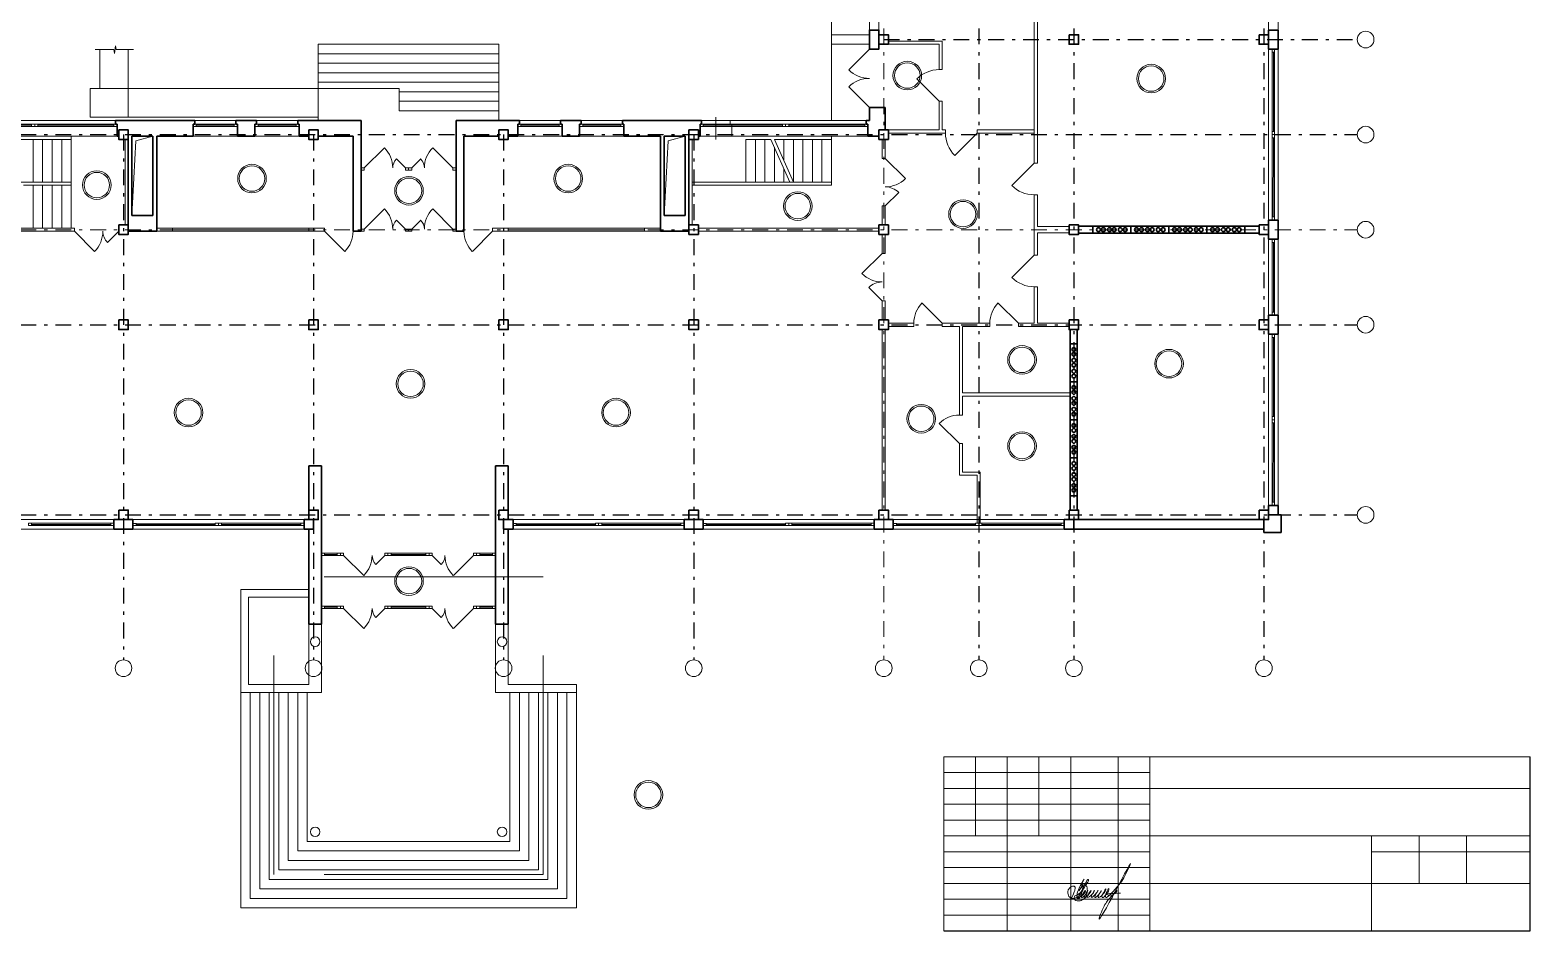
# Model space of a CAD drawing. Header units: metres. Extents: x 0 to 83.6, y 0.6 to 58.2.
# Drawn here: x 36.29 to 83.64, y 0.58 to 29.01 of the extents above; entities that cross this region are included whole.
import ezdxf

# ---------------------------------------------------------------- set-up
doc = ezdxf.new("R2010")
doc.units = ezdxf.units.M
doc.header["$MEASUREMENT"] = 0
doc.linetypes.add('( Dashdot )', pattern=[1.001, 0.5, -0.25, 0.001, -0.25])
doc.linetypes.add('DGN Style 3', pattern=[9.681301, 6.915215, -2.766086])
doc.layers.add('Level 63', color=7, linetype='Continuous', lineweight=0)

msp = doc.modelspace()

# ---------------------------------------------------------------- linework, layer by layer
at = {"color": 1, "linetype": '( Dashdot )', "lineweight": 0}
for p, q in [((63.237, 57.661), (63.237, 9.138)), ((6.285, 22.711), (78.185, 22.711))]:
    msp.add_line(p, q, dxfattribs=at)
at = {"color": 1, "linetype": '( Dashdot )'}
for p, q in [((66.237, 57.661), (66.237, 9.138)), ((69.237, 57.661), (69.237, 9.138)), ((75.237, 57.661), (75.237, 9.138)), ((63.237, 28.711), (78.185, 28.711)), ((6.285, 25.711), (78.185, 25.711)), ((39.237, 25.711), (39.237, 9.138)), ((45.237, 25.711), (45.237, 9.138)), ((51.237, 25.711), (51.237, 9.138)), ((57.237, 25.711), (57.237, 9.138)), ((6.285, 19.711), (78.185, 19.711)), ((6.285, 13.711), (78.185, 13.711))]:
    msp.add_line(p, q, dxfattribs=at)
at = {"color": 7, "linetype": 'Continuous', "lineweight": 13}
for p, q in [((67.985, 32.811), (67.985, 24.811)), ((68.085, 31.611), (68.085, 24.811)), ((61.585, 30.661), (61.585, 26.161)), ((62.785, 30.661), (62.785, 28.561)), ((45.385, 26.161), (45.385, 28.561)), ((45.385, 28.561), (51.085, 28.561)), ((51.085, 26.161), (51.085, 28.561)), ((62.785, 28.561), (61.585, 28.561)), ((62.785, 28.411), (62.131, 27.757)), ((64.985, 27.761), (64.985, 28.561)), ((65.085, 27.761), (65.085, 28.661)), ((65.085, 27.761), (64.985, 27.761)), ((62.131, 27.215), (62.785, 26.561)), ((64.985, 25.861), (64.985, 26.761)), ((65.085, 26.761), (64.985, 26.761)), ((65.085, 25.861), (65.085, 26.761)), ((47.935, 26.461), (51.085, 26.461)), ((61.585, 26.161), (62.785, 26.161)), ((37.585, 22.761), (37.585, 25.661)), ((37.585, 25.661), (39.035, 25.661)), ((61.585, 24.211), (61.585, 25.661)), ((65.185, 25.861), (65.185, 25.761)), ((66.185, 25.761), (65.478, 25.054)), ((66.185, 25.861), (66.185, 25.761)), ((46.835, 24.661), (47.472, 25.298)), ((59.676, 25.561), (58.885, 25.561)), ((58.885, 24.211), (58.885, 25.561)), ((48.135, 24.661), (47.853, 24.943)), ((63.285, 24.961), (63.185, 24.961)), ((67.985, 24.811), (67.278, 24.104)), ((68.085, 24.811), (67.985, 24.811)), ((37.585, 24.211), (36.385, 24.211)), ((61.585, 24.211), (57.188, 24.211)), ((61.585, 24.211), (60.385, 24.211)), ((61.585, 24.211), (61.585, 24.111)), ((61.585, 24.111), (57.188, 24.111)), ((68.085, 23.811), (67.985, 23.811)), ((67.985, 23.811), (67.985, 21.911)), ((68.085, 23.811), (68.085, 22.811)), ((46.835, 22.731), (47.472, 23.368)), ((63.285, 23.461), (63.185, 23.461)), ((40.285, 22.761), (40.785, 22.761)), ((40.785, 22.661), (40.785, 22.761)), ((45.085, 22.661), (45.085, 22.761)), ((45.085, 22.761), (45.585, 22.761)), ((45.585, 22.661), (45.585, 22.761)), ((48.135, 22.731), (47.853, 23.013)), ((50.885, 22.761), (51.385, 22.761)), ((50.885, 22.661), (50.885, 22.761)), ((51.385, 22.661), (51.385, 22.761)), ((55.685, 22.661), (55.685, 22.761)), ((55.685, 22.761), (56.188, 22.761)), ((40.785, 22.661), (40.285, 22.661)), ((45.585, 22.661), (45.085, 22.661)), ((50.885, 22.661), (50.249, 22.025)), ((50.885, 22.661), (51.385, 22.661)), ((55.685, 22.661), (56.188, 22.661)), ((68.085, 22.611), (68.085, 21.911)), ((63.185, 21.961), (62.549, 21.325)), ((63.285, 21.961), (63.185, 21.961)), ((67.985, 21.911), (67.278, 21.204)), ((68.085, 21.911), (67.985, 21.911)), ((63.185, 20.461), (62.761, 20.885)), ((68.085, 20.911), (67.985, 20.911)), ((67.985, 20.911), (67.985, 19.761)), ((68.085, 20.911), (68.085, 19.761)), ((63.285, 20.461), (63.185, 20.461)), ((65.085, 19.761), (64.449, 20.397)), ((67.485, 19.761), (66.849, 20.397)), ((64.185, 19.661), (64.185, 19.761)), ((65.085, 19.661), (65.085, 19.761)), ((65.625, 19.661), (65.625, 16.861)), ((65.725, 19.661), (65.725, 17.561)), ((66.585, 19.661), (66.585, 19.761)), ((67.485, 19.661), (67.485, 19.761)), ((65.725, 17.461), (65.725, 16.861)), ((65.625, 15.961), (64.989, 16.597)), ((65.725, 16.861), (65.625, 16.861)), ((65.725, 15.961), (65.625, 15.961)), ((65.625, 15.961), (65.625, 14.961)), ((65.725, 15.961), (65.725, 15.061)), ((65.625, 14.961), (66.185, 14.961)), ((65.725, 15.061), (66.285, 15.061)), ((66.185, 13.446), (66.185, 14.961)), ((66.285, 13.446), (66.285, 15.061)), ((48.985, 12.431), (49.268, 12.148)), ((50.285, 12.431), (49.649, 11.795)), ((42.937, 11.361), (42.937, 1.311)), ((42.937, 11.361), (45.085, 11.361)), ((43.187, 11.111), (45.085, 11.111)), ((43.187, 11.111), (43.187, 8.361)), ((48.985, 10.761), (49.268, 10.478)), ((50.285, 10.761), (49.649, 10.125)), ((45.085, 10.261), (45.085, 8.361)), ((45.485, 10.261), (45.485, 8.111)), ((50.985, 10.261), (50.985, 8.111)), ((51.385, 10.261), (51.385, 8.361)), ((42.937, 8.111), (45.485, 8.111)), ((43.187, 8.361), (45.085, 8.361)), ((45.037, 8.111), (45.037, 3.411)), ((50.985, 8.111), (53.537, 8.111)), ((51.385, 8.361), (53.534, 8.361)), ((51.437, 8.111), (51.437, 3.411)), ((53.537, 8.361), (53.537, 1.311)), ((45.037, 3.411), (51.437, 3.411)), ((42.937, 1.311), (53.537, 1.311))]:
    msp.add_line(p, q, dxfattribs=at)
at = {"color": 7, "linetype": 'Continuous', "lineweight": 0}
for p, q in [((62.785, 28.861), (61.585, 28.861)), ((45.385, 28.261), (51.085, 28.261)), ((45.385, 27.961), (51.085, 27.961)), ((45.385, 27.661), (51.085, 27.661)), ((45.385, 27.361), (51.085, 27.361)), ((47.935, 27.061), (51.085, 27.061)), ((47.935, 26.761), (51.085, 26.761)), ((38.985, 26.161), (33.785, 26.161)), ((41.485, 26.161), (42.785, 26.161)), ((43.435, 26.161), (44.735, 26.161)), ((53.035, 26.161), (51.735, 26.161)), ((54.985, 26.161), (53.685, 26.161)), ((57.488, 26.161), (58.386, 26.161)), ((62.682, 26.161), (58.386, 26.161)), ((39.035, 25.661), (33.735, 25.661)), ((33.835, 26.006), (36.335, 26.006)), ((36.535, 26.006), (38.935, 26.006)), ((41.435, 25.661), (42.835, 25.661)), ((41.535, 26.006), (42.735, 26.006)), ((43.385, 25.661), (44.785, 25.661)), ((43.485, 26.006), (44.685, 26.006)), ((53.085, 25.661), (51.685, 25.661)), ((52.985, 26.006), (51.785, 26.006)), ((55.035, 25.661), (53.635, 25.661)), ((54.935, 26.006), (53.735, 26.006)), ((58.438, 25.661), (57.438, 25.661)), ((57.538, 26.006), (60.037, 26.006)), ((62.735, 25.661), (58.438, 25.661)), ((60.237, 26.006), (62.635, 26.006)), ((36.385, 24.211), (36.385, 25.561)), ((36.685, 24.211), (36.685, 25.561)), ((36.985, 24.211), (36.985, 25.561)), ((37.285, 24.211), (37.285, 25.561)), ((59.185, 24.211), (59.185, 25.561)), ((59.485, 24.211), (59.485, 25.561)), ((60.276, 24.211), (59.676, 25.561)), ((60.385, 24.211), (59.785, 25.561)), ((59.785, 24.211), (59.785, 25.315)), ((60.085, 24.886), (60.085, 25.561)), ((60.385, 24.211), (60.385, 25.561)), ((60.685, 24.211), (60.685, 25.561)), ((60.985, 24.211), (60.985, 25.561)), ((61.285, 24.211), (61.285, 25.561)), ((60.085, 24.64), (60.085, 24.211)), ((36.385, 22.761), (36.385, 24.111)), ((36.685, 22.761), (36.685, 24.111)), ((36.985, 22.761), (36.985, 24.111)), ((37.285, 22.761), (37.285, 24.111)), ((40.785, 22.711), (45.085, 22.711)), ((55.685, 22.711), (51.385, 22.711)), ((38.835, 13.411), (36.335, 13.411)), ((42.135, 13.411), (39.635, 13.409)), ((44.835, 13.411), (42.335, 13.411)), ((54.135, 13.411), (51.635, 13.409)), ((56.835, 13.411), (54.335, 13.411)), ((60.135, 13.411), (57.635, 13.409)), ((62.835, 13.411), (60.335, 13.411)), ((66.135, 13.411), (63.635, 13.409)), ((68.835, 13.411), (66.335, 13.411)), ((45.985, 12.466), (45.585, 12.466)), ((48.785, 12.466), (47.685, 12.466)), ((50.885, 12.466), (50.485, 12.466)), ((45.585, 10.796), (45.985, 10.796)), ((48.785, 10.831), (47.685, 10.831)), ((47.685, 10.796), (48.785, 10.796)), ((47.685, 10.761), (48.785, 10.761)), ((50.485, 10.796), (50.885, 10.796))]:
    msp.add_line(p, q, dxfattribs=at)
at = {"color": 7, "linetype": 'Continuous', "lineweight": 0, "extrusion": (0, 0, -1)}
for p, q in [((75.535, 28.311), (75.535, 25.811)), ((75.535, 25.611), (75.533, 23.111)), ((75.535, 22.311), (75.535, 20.111)), ((75.535, 19.311), (75.535, 16.811)), ((75.535, 16.611), (75.533, 14.111))]:
    msp.add_line(p, q, dxfattribs=at)
at = {"color": 7, "linetype": 'Continuous', "lineweight": 13, "extrusion": (0, 0, -1)}
for p, q in [((64.985, 26.761), (64.278, 27.468)), ((49.635, 24.661), (48.998, 25.298)), ((48.335, 24.661), (48.618, 24.943)), ((63.285, 24.961), (63.922, 24.325)), ((63.285, 23.461), (63.71, 23.885)), ((49.635, 22.731), (48.998, 23.368)), ((48.335, 22.731), (48.618, 23.013)), ((45.585, 22.661), (46.222, 22.025)), ((46.185, 12.431), (46.822, 11.795)), ((47.485, 12.431), (47.202, 12.148)), ((46.185, 10.761), (46.822, 10.125)), ((47.485, 10.761), (47.202, 10.478))]:
    msp.add_line(p, q, dxfattribs=at)
at = {"color": 7, "linetype": 'Continuous', "lineweight": 30}
for p, q in [((62.785, 26.561), (63.285, 26.561)), ((62.785, 26.561), (62.785, 26.161)), ((63.285, 26.561), (63.285, 25.861)), ((38.985, 26.161), (41.485, 26.161)), ((38.985, 26.041), (38.985, 26.161)), ((41.485, 26.041), (41.485, 26.161)), ((42.785, 26.041), (42.785, 26.161)), ((42.785, 26.161), (43.435, 26.161)), ((43.435, 26.041), (43.435, 26.161)), ((44.735, 26.041), (44.735, 26.161)), ((44.735, 26.161), (46.735, 26.161)), ((46.735, 22.661), (46.735, 26.161)), ((51.735, 26.161), (49.735, 26.161)), ((49.735, 22.661), (49.735, 26.161)), ((51.735, 26.041), (51.735, 26.161)), ((53.035, 26.041), (53.035, 26.161)), ((53.685, 26.161), (53.035, 26.161)), ((53.685, 26.041), (53.685, 26.161)), ((57.488, 26.161), (54.985, 26.161)), ((54.985, 26.041), (54.985, 26.161)), ((57.488, 26.161), (57.488, 26.041)), ((62.682, 26.041), (62.682, 26.161)), ((62.682, 26.161), (62.785, 26.161)), ((38.985, 26.041), (39.035, 26.041)), ((39.035, 25.661), (39.035, 26.041)), ((39.085, 25.661), (39.035, 25.661)), ((39.505, 25.661), (40.165, 25.661)), ((39.505, 23.161), (39.505, 25.661)), ((40.165, 23.161), (40.165, 25.661)), ((40.285, 22.661), (40.285, 25.661)), ((40.285, 25.661), (41.435, 25.661)), ((41.485, 26.041), (41.435, 26.041)), ((41.435, 26.041), (41.435, 25.661)), ((42.785, 26.041), (42.835, 26.041)), ((42.835, 26.041), (42.835, 25.661)), ((42.835, 25.661), (43.385, 25.661)), ((43.435, 26.041), (43.385, 26.041)), ((43.385, 26.041), (43.385, 25.661)), ((44.735, 26.041), (44.785, 26.041)), ((44.785, 26.041), (44.785, 25.661)), ((44.785, 25.661), (45.085, 25.661)), ((45.385, 25.661), (46.485, 25.661)), ((46.485, 22.661), (46.485, 25.661)), ((51.085, 25.661), (49.985, 25.661)), ((49.985, 22.661), (49.985, 25.661)), ((51.685, 25.661), (51.385, 25.661)), ((51.735, 26.041), (51.685, 26.041)), ((51.685, 26.041), (51.685, 25.661)), ((53.035, 26.041), (53.085, 26.041)), ((53.085, 26.041), (53.085, 25.661)), ((53.635, 25.661), (53.085, 25.661)), ((53.685, 26.041), (53.635, 26.041)), ((53.635, 26.041), (53.635, 25.661)), ((54.985, 26.041), (55.035, 26.041)), ((55.035, 26.041), (55.035, 25.661)), ((56.185, 25.661), (55.035, 25.661)), ((56.188, 22.661), (56.188, 25.661)), ((56.308, 23.161), (56.308, 25.661)), ((56.968, 25.661), (56.308, 25.661)), ((56.968, 23.161), (56.968, 25.661)), ((57.388, 25.661), (57.438, 25.661)), ((57.438, 25.661), (57.438, 26.041)), ((57.488, 26.041), (57.438, 26.041)), ((62.682, 26.041), (62.735, 26.041)), ((62.735, 26.041), (62.735, 25.661)), ((62.735, 25.661), (63.085, 25.661)), ((39.385, 22.861), (39.385, 25.561)), ((57.088, 22.861), (57.088, 25.561)), ((40.165, 23.161), (39.505, 23.161)), ((56.308, 23.161), (56.968, 23.161)), ((39.385, 22.661), (40.285, 22.661)), ((46.735, 22.661), (46.485, 22.661)), ((49.735, 22.661), (49.985, 22.661)), ((56.188, 22.661), (57.088, 22.661)), ((45.085, 13.861), (45.085, 15.261)), ((45.085, 15.261), (45.485, 15.261)), ((45.485, 15.261), (45.485, 10.261)), ((51.385, 15.261), (50.985, 15.261)), ((50.985, 10.261), (50.985, 15.261)), ((51.385, 13.861), (51.385, 15.261)), ((45.085, 13.261), (45.085, 10.261)), ((51.385, 10.261), (51.385, 13.261)), ((75.235, 13.261), (75.235, 13.161)), ((75.685, 13.711), (75.785, 13.711)), ((75.785, 13.711), (75.785, 13.161)), ((75.235, 13.161), (75.785, 13.161)), ((45.085, 10.261), (45.485, 10.261)), ((50.985, 10.261), (51.385, 10.261))]:
    msp.add_line(p, q, dxfattribs=at)
at = {"color": 7, "linetype": 'DGN Style 3', "lineweight": 0}
for p, q in [((57.939, 25.561), (57.937, 26.261)), ((58.386, 26.161), (58.386, 26.041)), ((58.386, 26.041), (58.436, 26.041)), ((58.438, 25.661), (58.438, 26.041)), ((36.385, 24.211), (34.585, 24.211)), ((60.385, 24.211), (58.585, 24.211))]:
    msp.add_line(p, q, dxfattribs=at)
at = {"color": 7, "lineweight": 13, "extrusion": (0, 0, -1)}
for p, q in [((37.685, 22.661), (38.322, 22.025)), ((39.085, 22.661), (38.732, 22.308))]:
    msp.add_line(p, q, dxfattribs=at)
at = {"color": 7, "linetype": 'DGN Style 3', "lineweight": 13}
for p, q in [((52.487, 11.761), (43.987, 11.761)), ((43.987, 2.361), (43.987, 11.761)), ((52.487, 2.361), (52.487, 11.761)), ((52.487, 2.361), (43.987, 2.361))]:
    msp.add_line(p, q, dxfattribs=at)
for p, q in [((83.637, 0.582), (83.637, 6.082)), ((65.137, 0.582), (83.637, 0.582))]:
    msp.add_line(p, q)
at = {"color": 7, "linetype": 'Continuous', "lineweight": 0, "flags": 128}
for points in [[(63.085, 29.011), (63.085, 34.411), (62.785, 34.411), (62.785, 29.011), (63.085, 29.011)], [(75.685, 29.011), (75.685, 34.411), (75.385, 34.411), (75.385, 29.011), (75.685, 29.011)], [(75.685, 23.011), (75.685, 28.411), (75.385, 28.411), (75.385, 23.011), (75.685, 23.011)], [(39.035, 26.041), (39.035, 25.971), (33.835, 25.971), (33.835, 26.041), (39.035, 26.041)], [(41.535, 26.041), (42.735, 26.041), (42.735, 25.971), (41.535, 25.971), (41.535, 26.041)], [(43.485, 26.041), (44.685, 26.041), (44.685, 25.971), (43.485, 25.971), (43.485, 26.041)], [(52.985, 26.041), (51.785, 26.041), (51.785, 25.971), (52.985, 25.971), (52.985, 26.041)], [(54.935, 26.041), (53.735, 26.041), (53.735, 25.971), (54.935, 25.971), (54.935, 26.041)], [(62.735, 26.041), (62.735, 25.971), (57.538, 25.971), (57.538, 26.041), (62.735, 26.041)], [(45.085, 22.761), (45.085, 22.661), (40.785, 22.661), (40.785, 22.761), (45.085, 22.761)], [(51.385, 22.761), (51.385, 22.661), (55.685, 22.661), (55.685, 22.761), (51.385, 22.761)], [(75.385, 22.411), (75.385, 20.011), (75.685, 20.011), (75.685, 22.411), (75.385, 22.411)], [(75.685, 14.011), (75.685, 19.411), (75.385, 19.411), (75.385, 14.011), (75.685, 14.011)], [(33.535, 13.561), (38.935, 13.561), (38.935, 13.261), (33.535, 13.261), (33.535, 13.561)], [(36.335, 13.446), (38.835, 13.446), (38.835, 13.376), (36.335, 13.376), (36.335, 13.446)], [(39.535, 13.561), (44.935, 13.561), (44.935, 13.261), (39.535, 13.261), (39.535, 13.561)], [(39.635, 13.444), (42.135, 13.446), (42.135, 13.376), (39.635, 13.374), (39.635, 13.444)], [(42.335, 13.446), (44.835, 13.446), (44.835, 13.376), (42.335, 13.376), (42.335, 13.446)], [(51.535, 13.561), (56.935, 13.561), (56.935, 13.261), (51.535, 13.261), (51.535, 13.561)], [(51.635, 13.444), (54.135, 13.446), (54.135, 13.376), (51.635, 13.374), (51.635, 13.444)], [(54.335, 13.446), (56.835, 13.446), (56.835, 13.376), (54.335, 13.376), (54.335, 13.446)], [(57.535, 13.561), (62.935, 13.561), (62.935, 13.261), (57.535, 13.261), (57.535, 13.561)], [(57.635, 13.444), (60.135, 13.446), (60.135, 13.376), (57.635, 13.374), (57.635, 13.444)], [(60.335, 13.446), (62.835, 13.446), (62.835, 13.376), (60.335, 13.376), (60.335, 13.446)], [(63.535, 13.561), (68.935, 13.561), (68.935, 13.261), (63.535, 13.261), (63.535, 13.561)], [(63.635, 13.444), (66.135, 13.446), (66.135, 13.376), (63.635, 13.374), (63.635, 13.444)], [(66.335, 13.446), (68.835, 13.446), (68.835, 13.376), (66.335, 13.376), (66.335, 13.446)], [(45.585, 12.501), (45.985, 12.501), (45.985, 12.431), (45.585, 12.431), (45.585, 12.501)], [(47.685, 12.501), (48.785, 12.501), (48.785, 12.431), (47.685, 12.431), (47.685, 12.501)], [(50.885, 12.501), (50.485, 12.501), (50.485, 12.431), (50.885, 12.431), (50.885, 12.501)], [(45.585, 10.831), (45.985, 10.831), (45.985, 10.761), (45.585, 10.761), (45.585, 10.831)], [(50.885, 10.831), (50.485, 10.831), (50.485, 10.761), (50.885, 10.761), (50.885, 10.831)]]:
    msp.add_lwpolyline(points, close=True, dxfattribs=at)
at = {"color": 7, "linetype": 'Continuous', "lineweight": 30, "flags": 128}
for points in [[(62.785, 28.411), (62.785, 29.011), (63.085, 29.011), (63.085, 28.411), (62.785, 28.411)], [(75.685, 28.411), (75.685, 29.011), (75.385, 29.011), (75.385, 28.411), (75.685, 28.411)], [(63.085, 28.861), (63.085, 28.561), (63.385, 28.561), (63.385, 28.861), (63.085, 28.861)], [(69.085, 28.861), (69.085, 28.561), (69.385, 28.561), (69.385, 28.861), (69.085, 28.861)], [(75.085, 28.861), (75.085, 28.561), (75.385, 28.561), (75.385, 28.861), (75.085, 28.861)], [(39.085, 25.861), (39.085, 25.561), (39.385, 25.561), (39.385, 25.861), (39.085, 25.861)], [(45.085, 25.861), (45.085, 25.561), (45.385, 25.561), (45.385, 25.861), (45.085, 25.861)], [(51.085, 25.861), (51.085, 25.561), (51.385, 25.561), (51.385, 25.861), (51.085, 25.861)], [(57.085, 25.861), (57.085, 25.561), (57.385, 25.561), (57.385, 25.861), (57.085, 25.861)], [(63.085, 25.861), (63.085, 25.561), (63.385, 25.561), (63.385, 25.861), (63.085, 25.861)], [(39.085, 22.861), (39.085, 22.561), (39.385, 22.561), (39.385, 22.861), (39.085, 22.861)], [(57.085, 22.861), (57.085, 22.561), (57.385, 22.561), (57.385, 22.861), (57.085, 22.861)], [(63.085, 22.861), (63.085, 22.561), (63.385, 22.561), (63.385, 22.861), (63.085, 22.861)], [(69.085, 22.861), (69.085, 22.561), (69.385, 22.561), (69.385, 22.861), (69.085, 22.861)], [(69.835, 22.601), (69.835, 22.821), (69.385, 22.821), (69.385, 22.601), (69.835, 22.601)], [(71.035, 22.601), (69.835, 22.601), (69.835, 22.821), (71.035, 22.821), (71.035, 22.601)], [(72.235, 22.601), (71.035, 22.601), (71.035, 22.821), (72.235, 22.821), (72.235, 22.601)], [(73.435, 22.601), (72.235, 22.601), (72.235, 22.821), (73.435, 22.821), (73.435, 22.601)], [(74.635, 22.601), (73.435, 22.601), (73.435, 22.821), (74.635, 22.821), (74.635, 22.601)], [(74.635, 22.601), (74.635, 22.821), (75.085, 22.821), (75.085, 22.601), (74.635, 22.601)], [(75.085, 22.861), (75.085, 22.561), (75.385, 22.561), (75.385, 22.861), (75.085, 22.861)], [(75.685, 22.411), (75.685, 23.011), (75.385, 23.011), (75.385, 22.411), (75.685, 22.411)], [(75.685, 19.411), (75.685, 20.011), (75.385, 20.011), (75.385, 19.411), (75.685, 19.411)], [(39.085, 19.861), (39.085, 19.561), (39.385, 19.561), (39.385, 19.861), (39.085, 19.861)], [(45.085, 19.861), (45.085, 19.561), (45.385, 19.561), (45.385, 19.861), (45.085, 19.861)], [(51.085, 19.861), (51.085, 19.561), (51.385, 19.561), (51.385, 19.861), (51.085, 19.861)], [(57.085, 19.861), (57.085, 19.561), (57.385, 19.561), (57.385, 19.861), (57.085, 19.861)], [(63.085, 19.861), (63.085, 19.561), (63.385, 19.561), (63.385, 19.861), (63.085, 19.861)], [(69.085, 19.861), (69.085, 19.561), (69.385, 19.561), (69.385, 19.861), (69.085, 19.861)], [(69.125, 19.111), (69.345, 19.111), (69.345, 19.561), (69.125, 19.561), (69.125, 19.111)], [(75.085, 19.861), (75.085, 19.561), (75.385, 19.561), (75.385, 19.861), (75.085, 19.861)], [(69.125, 17.911), (69.125, 19.111), (69.345, 19.111), (69.345, 17.911), (69.125, 17.911)], [(69.125, 16.711), (69.125, 17.911), (69.345, 17.911), (69.345, 16.711), (69.125, 16.711)], [(69.125, 15.511), (69.125, 16.711), (69.345, 16.711), (69.345, 15.511), (69.125, 15.511)], [(69.125, 14.311), (69.125, 15.511), (69.345, 15.511), (69.345, 14.311), (69.125, 14.311)], [(69.125, 14.311), (69.345, 14.311), (69.345, 13.861), (69.125, 13.861), (69.125, 14.311)], [(39.085, 13.861), (39.085, 13.561), (39.385, 13.561), (39.385, 13.861), (39.085, 13.861)], [(45.085, 13.861), (45.085, 13.561), (45.385, 13.561), (45.385, 13.861), (45.085, 13.861)], [(51.085, 13.861), (51.085, 13.561), (51.385, 13.561), (51.385, 13.861), (51.085, 13.861)], [(57.085, 13.861), (57.085, 13.561), (57.385, 13.561), (57.385, 13.861), (57.085, 13.861)], [(63.085, 13.861), (63.085, 13.561), (63.385, 13.561), (63.385, 13.861), (63.085, 13.861)], [(69.085, 13.861), (69.085, 13.561), (69.385, 13.561), (69.385, 13.861), (69.085, 13.861)], [(75.085, 13.861), (75.085, 13.561), (75.385, 13.561), (75.385, 13.861), (75.085, 13.861)], [(75.385, 13.711), (75.685, 13.711), (75.685, 14.011), (75.385, 14.011), (75.385, 13.711)], [(39.535, 13.261), (38.935, 13.261), (38.935, 13.561), (39.535, 13.561), (39.535, 13.261)], [(44.935, 13.261), (45.235, 13.261), (45.235, 13.561), (44.935, 13.561), (44.935, 13.261)], [(51.235, 13.261), (51.535, 13.261), (51.535, 13.561), (51.235, 13.561), (51.235, 13.261)], [(57.535, 13.261), (56.935, 13.261), (56.935, 13.561), (57.535, 13.561), (57.535, 13.261)], [(63.535, 13.261), (62.935, 13.261), (62.935, 13.561), (63.535, 13.561), (63.535, 13.261)], [(68.935, 13.261), (69.235, 13.261), (69.235, 13.561), (68.935, 13.561), (68.935, 13.261)], [(75.235, 13.561), (69.235, 13.561), (69.235, 13.261), (75.235, 13.261), (75.235, 13.561)]]:
    msp.add_lwpolyline(points, close=True, dxfattribs=at)
at = {"color": 7, "linetype": 'Continuous', "lineweight": 0, "flags": 128}
for points in [[(38.34, 28.393), (38.928, 28.393), (38.949, 28.272), (38.988, 28.514), (39.009, 28.393), (39.551, 28.393)], [(43.237, 8.111), (43.237, 1.611), (53.237, 1.611), (53.237, 8.111)], [(43.537, 8.111), (43.537, 1.911), (52.937, 1.911), (52.937, 8.111)], [(43.837, 8.111), (43.837, 2.211), (52.637, 2.211), (52.637, 8.111)], [(44.137, 8.111), (44.137, 2.511), (52.337, 2.511), (52.337, 8.111)], [(44.437, 8.111), (44.437, 2.811), (52.037, 2.811), (52.037, 8.111)], [(44.737, 8.111), (44.737, 3.111), (51.737, 3.111), (51.737, 8.111)]]:
    msp.add_lwpolyline(points, dxfattribs=at)
at = {"color": 7, "linetype": 'Continuous', "lineweight": 13, "flags": 128}
for points in [[(65.085, 28.661), (63.385, 28.661), (63.385, 28.561), (64.985, 28.561)], [(39.385, 28.393), (39.385, 27.161), (38.485, 27.161), (38.485, 28.393)], [(45.385, 27.161), (47.935, 27.161), (47.935, 26.461)], [(40.165, 25.661), (39.627, 25.513), (39.505, 23.161)], [(56.968, 25.661), (56.43, 25.513), (56.308, 23.161)], [(64.985, 25.861), (63.385, 25.861), (63.385, 25.761), (65.185, 25.761)], [(65.185, 25.861), (65.085, 25.861)], [(66.185, 25.761), (67.985, 25.761), (67.985, 25.861), (66.185, 25.861)], [(37.585, 25.561), (35.785, 25.561)], [(61.585, 25.561), (59.785, 25.561)], [(63.285, 24.961), (63.285, 25.561), (63.185, 25.561), (63.185, 24.961)], [(37.585, 24.111), (36.085, 24.111)], [(63.185, 23.461), (63.185, 22.861), (63.285, 22.861), (63.285, 23.461)], [(37.685, 22.761), (33.385, 22.761), (33.385, 22.661), (37.685, 22.661)], [(37.685, 22.761), (37.685, 22.661)], [(63.085, 22.761), (57.385, 22.761), (57.385, 22.661), (63.085, 22.661)], [(68.085, 22.811), (69.085, 22.811), (69.085, 22.611), (68.085, 22.611)], [(63.185, 21.961), (63.185, 22.561), (63.285, 22.561), (63.285, 21.961)], [(63.285, 20.461), (63.285, 19.861), (63.185, 19.861), (63.185, 20.461)], [(64.185, 19.761), (63.385, 19.761), (63.385, 19.661), (64.185, 19.661)], [(66.585, 19.761), (65.085, 19.761)], [(65.085, 19.661), (65.625, 19.661)], [(65.725, 19.661), (66.585, 19.661)], [(67.985, 19.761), (67.485, 19.761)], [(67.485, 19.661), (69.085, 19.661), (69.085, 19.761), (68.085, 19.761)], [(65.725, 17.561), (69.125, 17.561)], [(65.725, 17.461), (69.125, 17.461)]]:
    msp.add_lwpolyline(points, dxfattribs=at)
at = {"color": 7, "linetype": 'Continuous', "lineweight": 13, "extrusion": (0, 0, -1), "flags": 128}
for points in [[(-75.57, 28.311), (-75.57, 28.411), (-75.5, 28.411), (-75.5, 28.311), (-75.57, 28.311)], [(-75.57, 25.711), (-75.57, 25.811), (-75.5, 25.811), (-75.5, 25.711), (-75.57, 25.711)], [(-75.57, 25.611), (-75.57, 25.711), (-75.5, 25.711), (-75.5, 25.611), (-75.57, 25.611)], [(-75.568, 23.011), (-75.568, 23.111), (-75.498, 23.111), (-75.498, 23.011), (-75.568, 23.011)], [(-75.57, 22.311), (-75.57, 22.411), (-75.5, 22.411), (-75.5, 22.311), (-75.57, 22.311)], [(-75.57, 20.011), (-75.57, 20.111), (-75.5, 20.111), (-75.5, 20.011), (-75.57, 20.011)], [(-75.57, 19.311), (-75.57, 19.411), (-75.5, 19.411), (-75.5, 19.311), (-75.57, 19.311)], [(-75.57, 16.711), (-75.57, 16.811), (-75.5, 16.811), (-75.5, 16.711), (-75.57, 16.711)], [(-75.57, 16.611), (-75.57, 16.711), (-75.5, 16.711), (-75.5, 16.611), (-75.57, 16.611)], [(-75.568, 14.011), (-75.568, 14.111), (-75.498, 14.111), (-75.498, 14.011), (-75.568, 14.011)]]:
    msp.add_lwpolyline(points, close=True, dxfattribs=at)
at = {"color": 7, "linetype": 'Continuous', "lineweight": 0, "extrusion": (0, 0, -1), "flags": 128}
for points in [[(-75.57, 25.811), (-75.57, 28.311), (-75.5, 28.311), (-75.5, 25.811), (-75.57, 25.811)], [(-75.568, 23.111), (-75.57, 25.611), (-75.5, 25.611), (-75.498, 23.111), (-75.568, 23.111)], [(-75.5, 22.311), (-75.5, 20.111), (-75.57, 20.111), (-75.57, 22.311), (-75.5, 22.311)], [(-75.57, 16.811), (-75.57, 19.311), (-75.5, 19.311), (-75.5, 16.811), (-75.57, 16.811)], [(-75.568, 14.111), (-75.57, 16.611), (-75.5, 16.611), (-75.498, 14.111), (-75.568, 14.111)]]:
    msp.add_lwpolyline(points, close=True, dxfattribs=at)
at = {"color": 7, "linetype": 'Continuous', "lineweight": 13, "flags": 128}
for points in [[(39.385, 27.161), (39.385, 26.261), (38.185, 26.261), (38.185, 27.161), (39.385, 27.161)], [(45.385, 27.161), (45.385, 26.261), (39.385, 26.261), (39.385, 27.161), (45.385, 27.161)], [(36.435, 25.971), (36.335, 25.971), (36.335, 26.041), (36.435, 26.041), (36.435, 25.971)], [(36.535, 25.971), (36.435, 25.971), (36.435, 26.041), (36.535, 26.041), (36.535, 25.971)], [(39.035, 25.971), (38.935, 25.971), (38.935, 26.041), (39.035, 26.041), (39.035, 25.971)], [(41.535, 25.971), (41.435, 25.971), (41.435, 26.041), (41.535, 26.041), (41.535, 25.971)], [(42.835, 25.971), (42.735, 25.971), (42.735, 26.041), (42.835, 26.041), (42.835, 25.971)], [(43.485, 25.971), (43.385, 25.971), (43.385, 26.041), (43.485, 26.041), (43.485, 25.971)], [(44.785, 25.971), (44.685, 25.971), (44.685, 26.041), (44.785, 26.041), (44.785, 25.971)], [(51.685, 25.971), (51.785, 25.971), (51.785, 26.041), (51.685, 26.041), (51.685, 25.971)], [(52.985, 25.971), (53.085, 25.971), (53.085, 26.041), (52.985, 26.041), (52.985, 25.971)], [(53.635, 25.971), (53.735, 25.971), (53.735, 26.041), (53.635, 26.041), (53.635, 25.971)], [(54.935, 25.971), (55.035, 25.971), (55.035, 26.041), (54.935, 26.041), (54.935, 25.971)], [(57.538, 25.971), (57.438, 25.971), (57.438, 26.041), (57.538, 26.041), (57.538, 25.971)], [(60.137, 25.971), (60.037, 25.971), (60.037, 26.041), (60.137, 26.041), (60.137, 25.971)], [(60.237, 25.971), (60.137, 25.971), (60.137, 26.041), (60.237, 26.041), (60.237, 25.971)], [(62.735, 25.971), (62.635, 25.971), (62.635, 26.041), (62.735, 26.041), (62.735, 25.971)], [(39.385, 25.561), (39.385, 22.861), (39.285, 22.861), (39.285, 25.561), (39.385, 25.561)], [(57.088, 25.561), (57.088, 22.861), (57.188, 22.861), (57.188, 25.561), (57.088, 25.561)], [(46.835, 24.591), (46.735, 24.591), (46.735, 24.661), (46.835, 24.661), (46.835, 24.591)], [(48.235, 24.591), (48.135, 24.591), (48.135, 24.661), (48.235, 24.661), (48.235, 24.591)], [(48.335, 24.591), (48.235, 24.591), (48.235, 24.661), (48.335, 24.661), (48.335, 24.591)], [(49.735, 24.591), (49.635, 24.591), (49.635, 24.661), (49.735, 24.661), (49.735, 24.591)], [(46.835, 22.661), (46.735, 22.661), (46.735, 22.731), (46.835, 22.731), (46.835, 22.661)], [(48.235, 22.661), (48.135, 22.661), (48.135, 22.731), (48.235, 22.731), (48.235, 22.661)], [(48.335, 22.661), (48.235, 22.661), (48.235, 22.731), (48.335, 22.731), (48.335, 22.661)], [(49.735, 22.661), (49.635, 22.661), (49.635, 22.731), (49.735, 22.731), (49.735, 22.661)], [(63.285, 13.861), (63.285, 19.561), (63.185, 19.561), (63.185, 13.861), (63.285, 13.861)], [(36.235, 13.446), (36.335, 13.446), (36.335, 13.376), (36.235, 13.376), (36.235, 13.446)], [(38.835, 13.446), (38.935, 13.446), (38.935, 13.376), (38.835, 13.376), (38.835, 13.446)], [(39.535, 13.444), (39.635, 13.444), (39.635, 13.374), (39.535, 13.374), (39.535, 13.444)], [(42.135, 13.446), (42.235, 13.446), (42.235, 13.376), (42.135, 13.376), (42.135, 13.446)], [(42.235, 13.446), (42.335, 13.446), (42.335, 13.376), (42.235, 13.376), (42.235, 13.446)], [(44.835, 13.446), (44.935, 13.446), (44.935, 13.376), (44.835, 13.376), (44.835, 13.446)], [(51.535, 13.444), (51.635, 13.444), (51.635, 13.374), (51.535, 13.374), (51.535, 13.444)], [(54.135, 13.446), (54.235, 13.446), (54.235, 13.376), (54.135, 13.376), (54.135, 13.446)], [(54.235, 13.446), (54.335, 13.446), (54.335, 13.376), (54.235, 13.376), (54.235, 13.446)], [(56.835, 13.446), (56.935, 13.446), (56.935, 13.376), (56.835, 13.376), (56.835, 13.446)], [(57.535, 13.444), (57.635, 13.444), (57.635, 13.374), (57.535, 13.374), (57.535, 13.444)], [(60.135, 13.446), (60.235, 13.446), (60.235, 13.376), (60.135, 13.376), (60.135, 13.446)], [(60.235, 13.446), (60.335, 13.446), (60.335, 13.376), (60.235, 13.376), (60.235, 13.446)], [(62.835, 13.446), (62.935, 13.446), (62.935, 13.376), (62.835, 13.376), (62.835, 13.446)], [(63.535, 13.444), (63.635, 13.444), (63.635, 13.374), (63.535, 13.374), (63.535, 13.444)], [(66.135, 13.446), (66.235, 13.446), (66.235, 13.376), (66.135, 13.376), (66.135, 13.446)], [(66.235, 13.446), (66.335, 13.446), (66.335, 13.376), (66.235, 13.376), (66.235, 13.446)], [(68.835, 13.446), (68.935, 13.446), (68.935, 13.376), (68.835, 13.376), (68.835, 13.446)], [(45.485, 12.431), (45.585, 12.431), (45.585, 12.501), (45.485, 12.501), (45.485, 12.431)], [(45.985, 12.431), (46.085, 12.431), (46.085, 12.501), (45.985, 12.501), (45.985, 12.431)], [(46.085, 12.431), (46.185, 12.431), (46.185, 12.501), (46.085, 12.501), (46.085, 12.431)], [(47.485, 12.431), (47.585, 12.431), (47.585, 12.501), (47.485, 12.501), (47.485, 12.431)], [(47.585, 12.431), (47.685, 12.431), (47.685, 12.501), (47.585, 12.501), (47.585, 12.431)], [(48.885, 12.431), (48.785, 12.431), (48.785, 12.501), (48.885, 12.501), (48.885, 12.431)], [(48.985, 12.431), (48.885, 12.431), (48.885, 12.501), (48.985, 12.501), (48.985, 12.431)], [(50.385, 12.431), (50.285, 12.431), (50.285, 12.501), (50.385, 12.501), (50.385, 12.431)], [(50.485, 12.431), (50.385, 12.431), (50.385, 12.501), (50.485, 12.501), (50.485, 12.431)], [(50.985, 12.431), (50.885, 12.431), (50.885, 12.501), (50.985, 12.501), (50.985, 12.431)], [(45.485, 10.761), (45.585, 10.761), (45.585, 10.831), (45.485, 10.831), (45.485, 10.761)], [(45.985, 10.761), (46.085, 10.761), (46.085, 10.831), (45.985, 10.831), (45.985, 10.761)], [(46.085, 10.761), (46.185, 10.761), (46.185, 10.831), (46.085, 10.831), (46.085, 10.761)], [(47.485, 10.761), (47.585, 10.761), (47.585, 10.831), (47.485, 10.831), (47.485, 10.761)], [(47.585, 10.761), (47.685, 10.761), (47.685, 10.831), (47.585, 10.831), (47.585, 10.761)], [(48.885, 10.761), (48.785, 10.761), (48.785, 10.831), (48.885, 10.831), (48.885, 10.761)], [(48.985, 10.761), (48.885, 10.761), (48.885, 10.831), (48.985, 10.831), (48.985, 10.761)], [(50.385, 10.761), (50.285, 10.761), (50.285, 10.831), (50.385, 10.831), (50.385, 10.761)], [(50.485, 10.761), (50.385, 10.761), (50.385, 10.831), (50.485, 10.831), (50.485, 10.761)], [(50.985, 10.761), (50.885, 10.761), (50.885, 10.831), (50.985, 10.831), (50.985, 10.761)]]:
    msp.add_lwpolyline(points, close=True, dxfattribs=at)
at = {"color": 7, "linetype": 'Continuous', "lineweight": 13}
for centre, radius in [((78.449, 28.711), 0.263), ((63.98, 27.574), 0.452), ((63.98, 27.574), 0.402), ((71.679, 27.479), 0.452), ((71.679, 27.479), 0.402), ((78.449, 25.711), 0.263), ((43.293, 24.324), 0.452), ((43.293, 24.324), 0.402), ((53.275, 24.324), 0.452), ((53.275, 24.324), 0.402), ((38.395, 24.118), 0.452), ((38.395, 24.118), 0.402), ((48.249, 23.939), 0.452), ((48.249, 23.939), 0.402), ((60.523, 23.454), 0.452), ((60.523, 23.454), 0.402), ((65.738, 23.202), 0.452), ((65.738, 23.202), 0.402), ((78.449, 22.711), 0.263), ((78.449, 19.711), 0.263), ((67.601, 18.603), 0.452), ((67.601, 18.603), 0.402), ((72.242, 18.483), 0.452), ((72.242, 18.483), 0.402), ((48.298, 17.847), 0.452), ((48.298, 17.847), 0.402), ((41.29, 16.94), 0.452), ((41.29, 16.94), 0.402), ((54.785, 16.94), 0.452), ((54.785, 16.94), 0.402), ((64.419, 16.745), 0.452), ((64.419, 16.745), 0.402), ((67.601, 15.883), 0.452), ((67.601, 15.883), 0.402), ((78.449, 13.711), 0.263), ((48.249, 11.621), 0.452), ((48.249, 11.621), 0.402), ((45.287, 9.711), 0.15), ((51.187, 9.711), 0.15), ((39.237, 8.874), 0.263), ((45.237, 8.874), 0.263), ((51.237, 8.874), 0.263), ((57.237, 8.874), 0.263), ((63.237, 8.874), 0.263), ((66.237, 8.874), 0.263), ((69.237, 8.874), 0.263), ((75.237, 8.874), 0.263), ((55.807, 4.877), 0.452), ((55.807, 4.877), 0.402), ((45.287, 3.711), 0.15), ((51.187, 3.711), 0.15)]:
    msp.add_circle(centre, radius, dxfattribs=at)
at = {"color": 7, "linetype": 'Continuous', "lineweight": 30}
for centre in [(70.014, 22.711), (70.168, 22.711), (70.358, 22.711), (70.512, 22.711), (70.703, 22.711), (70.857, 22.711), (71.214, 22.711), (71.368, 22.711), (71.558, 22.711), (71.712, 22.711), (71.903, 22.711), (72.057, 22.711), (72.414, 22.711), (72.568, 22.711), (72.758, 22.711), (72.912, 22.711), (73.103, 22.711), (73.257, 22.711), (73.614, 22.711), (73.768, 22.711), (73.958, 22.711), (74.112, 22.711), (74.303, 22.711), (74.457, 22.711), (69.235, 18.932), (69.235, 18.779), (69.235, 18.588), (69.235, 18.434), (69.235, 18.243), (69.235, 18.09), (69.235, 17.732), (69.235, 17.579), (69.235, 17.388), (69.235, 17.234), (69.235, 17.043), (69.235, 16.89), (69.235, 16.532), (69.235, 16.379), (69.235, 16.188), (69.235, 16.034), (69.235, 15.843), (69.235, 15.69), (69.235, 15.332), (69.235, 15.179), (69.235, 14.988), (69.235, 14.834), (69.235, 14.643), (69.235, 14.49)]:
    msp.add_circle(centre, 0.06, dxfattribs=at)
at = {"color": 7, "linetype": 'Continuous', "lineweight": 0}
for centre, radius, start, end in [((62.785, 28.411), 0.925, 225, 270), ((62.785, 26.561), 0.925, 90, 135), ((66.185, 25.761), 1, 180, 225), ((46.835, 24.661), 0.901, 0, 45), ((48.135, 24.661), 0.399, 135, 180), ((67.985, 24.811), 1, 225, 270), ((46.835, 22.731), 0.901, 0, 45), ((48.135, 22.731), 0.399, 135, 180), ((50.885, 22.661), 0.9, 180, 225), ((63.185, 21.961), 0.9, 225, 270), ((63.185, 20.461), 0.6, 90, 135), ((67.985, 21.911), 1, 225, 270), ((65.085, 19.761), 0.9, 135, 180), ((67.485, 19.761), 0.9, 135, 180), ((65.625, 15.961), 0.9, 90, 135), ((48.985, 12.431), 0.4, 315, 0), ((50.285, 12.431), 0.9, 180, 225), ((48.985, 10.761), 0.4, 315, 0), ((50.285, 10.761), 0.9, 180, 225)]:
    msp.add_arc(centre, radius, start, end, dxfattribs=at)
at = {"color": 7, "linetype": 'Continuous', "lineweight": 0, "extrusion": (0, 0, -1)}
for centre, radius, start, end in [((-64.985, 26.761), 1, 45, 90), ((-49.635, 24.661), 0.901, 0, 45), ((-48.335, 24.661), 0.399, 135, 180), ((-63.285, 24.961), 0.9, 225, 270), ((-63.285, 23.461), 0.6, 90, 135), ((-49.635, 22.731), 0.901, 0, 45), ((-48.335, 22.731), 0.399, 135, 180), ((-45.585, 22.661), 0.9, 180, 225), ((-46.185, 12.431), 0.9, 180, 225), ((-47.485, 12.431), 0.4, 315, 0), ((-46.185, 10.761), 0.9, 180, 225), ((-47.485, 10.761), 0.4, 315, 0)]:
    msp.add_arc(centre, radius, start, end, dxfattribs=at)
at = {"color": 7, "lineweight": 0, "extrusion": (0, 0, -1)}
for centre, radius, start, end in [((-37.685, 22.661), 0.9, 180, 225), ((-39.085, 22.661), 0.5, 315, 0)]:
    msp.add_arc(centre, radius, start, end, dxfattribs=at)
at = {"color": 5, "linetype": 'Continuous', "lineweight": 0}
msp.add_open_spline([(69.147, 1.581), (69.185, 1.659), (69.238, 1.766), (69.273, 1.894), (69.284, 1.963), (69.244, 2.002), (69.179, 1.996), (69.114, 1.954), (69.067, 1.895), (69.043, 1.832), (69.046, 1.772), (69.062, 1.704), (69.1, 1.647), (69.159, 1.614), (69.226, 1.601), (69.291, 1.624), (69.348, 1.647), (69.418, 1.7), (69.461, 1.812), (69.526, 1.933), (69.577, 2.052), (69.635, 2.134), (69.656, 2.196), (69.699, 2.213), (69.701, 2.173), (69.69, 2.137), (69.575, 2.003), (69.495, 1.805), (69.433, 1.647), (69.362, 1.58), (69.346, 1.618), (69.337, 1.655), (69.326, 1.732), (69.381, 1.877), (69.426, 1.994), (69.649, 2.362), (69.382, 1.924), (69.621, 2.181), (69.3, 1.706), (69.481, 1.977), (69.558, 2.031), (69.639, 2.015), (69.66, 1.936), (69.669, 1.809), (69.635, 1.645), (69.516, 1.568), (69.431, 1.529), (69.35, 1.528), (69.278, 1.546), (69.254, 1.592), (69.249, 1.634), (69.26, 1.706), (69.387, 1.697), (69.604, 2.011), (69.296, 1.56), (69.495, 1.698), (69.574, 1.74), (69.632, 1.95), (69.376, 1.527), (69.622, 1.724), (69.738, 1.978), (69.456, 1.509), (69.717, 1.719), (69.839, 1.966), (69.548, 1.538), (69.826, 1.716), (69.947, 1.97), (69.675, 1.516), (69.936, 1.731), (70.047, 1.956), (69.77, 1.471), (70.063, 1.753), (70.128, 1.92), (69.843, 1.431), (70.219, 1.779), (70.273, 1.984), (69.955, 1.423), (70.348, 1.781), (70.344, 2.008), (70.103, 1.419), (70.7, 2.065), (70.815, 2.24), (71.361, 3.419), (69.681, 0.121), (70.213, 1.454), (70.364, 1.606), (70.642, 1.941), (70.522, 1.673), (70.06, 1.757), (70.464, 1.767), (70.715, 1.773)], degree=3, knots=[0, 0, 0, 0, 0.25628, 0.353581, 0.406785, 0.450947, 0.500228, 0.589539, 0.678243, 0.721139, 0.789755, 0.855622, 0.929913, 0.986796, 1.054482, 1.124935, 1.189175, 1.239866, 1.382593, 1.533904, 1.656708, 1.769166, 1.833241, 1.851218, 1.87708, 1.919627, 1.974991, 2.390092, 2.511628, 2.564183, 2.58853, 2.610373, 2.686214, 2.814194, 3.041608, 3.238132, 3.458023, 3.542151, 3.799695, 3.964581, 4.050226, 4.108456, 4.174286, 4.271529, 4.50532, 4.614114, 4.684066, 4.783342, 4.858047, 4.883077, 4.934253, 4.987448, 5.068031, 5.273314, 5.528209, 5.596865, 5.81499, 5.861814, 6.112149, 6.279116, 6.419755, 6.680665, 6.886777, 7.00733, 7.257369, 7.454423, 7.584298, 7.83004, 8.047956, 8.143902, 8.3832, 8.65874, 8.67189, 8.887943, 9.221296, 9.231594, 9.502183, 9.820257, 9.849202, 10.120034, 10.495152, 11.096402, 11.416738, 13.371737, 13.840926, 14.20828, 14.424856, 14.536091, 14.808089, 15.25283, 15.25283, 15.25283, 15.25283], dxfattribs=at)
at = {"layer": 'Level 63', "color": 7, "linetype": 'Continuous', "lineweight": 13}
for p, q in [((65.137, 6.082), (83.637, 6.082)), ((65.137, 6.082), (65.137, 0.582)), ((66.137, 6.082), (66.137, 3.582)), ((67.137, 6.082), (67.137, 0.582)), ((68.137, 6.082), (68.137, 3.582)), ((69.137, 6.082), (69.137, 0.582)), ((70.637, 6.082), (70.637, 0.582)), ((71.637, 6.082), (71.637, 0.582)), ((71.637, 5.082), (83.637, 5.082)), ((65.137, 4.082), (71.637, 4.082)), ((65.137, 3.582), (71.637, 3.582)), ((71.637, 3.582), (83.637, 3.582)), ((78.637, 3.082), (83.637, 3.082)), ((71.637, 2.082), (83.637, 2.082))]:
    msp.add_line(p, q, dxfattribs=at)
at = {"layer": 'Level 63', "color": 7, "linetype": 'Continuous', "lineweight": 0}
for p, q in [((65.137, 5.582), (71.637, 5.582)), ((65.137, 5.082), (71.637, 5.082)), ((65.137, 4.582), (71.637, 4.582)), ((65.137, 3.082), (71.637, 3.082)), ((65.137, 2.582), (71.637, 2.582)), ((65.137, 2.082), (71.637, 2.082)), ((65.137, 1.582), (71.637, 1.582)), ((65.137, 1.082), (71.637, 1.082))]:
    msp.add_line(p, q, dxfattribs=at)
at = {"layer": 'Level 63', "color": 7, "linetype": 'Continuous', "lineweight": 13, "flags": 128}
for points in [[(78.637, 3.582), (78.637, 0.582)], [(80.137, 3.582), (80.137, 2.082)], [(81.637, 3.582), (81.637, 2.082)]]:
    msp.add_lwpolyline(points, dxfattribs=at)

doc.saveas('drawing.dxf')
